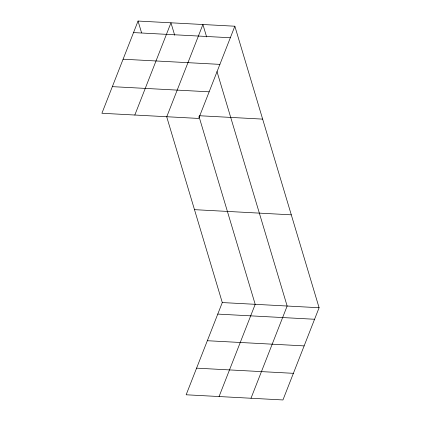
<?xml version="1.0" encoding="UTF-8"?>
<svg xmlns="http://www.w3.org/2000/svg" width="421" height="421" viewBox="0 0 421 421"><rect width="100%" height="100%" fill="white"/><g stroke="black" fill="none" stroke-linecap="round" stroke-linejoin="round"><path stroke-width="0.63" d="M138.051 21.05L101.908 113.27L198.712 118.438L234.85 26.218L138.051 21.05L141.572 32.817M134.82 115.028L170.963 22.808L174.668 35.196M166.763 116.733L202.906 24.513L206.616 36.901M166.6 116.449L222.288 302.562L186.15 394.782L282.949 399.95L319.092 307.73L234.85 26.218M219.062 396.54L255.2 304.32L198.949 116.333M251.005 398.245L287.148 306.025L216.994 71.581M133.531 32.585L230.334 37.748M123.095 59.208L219.899 64.376M112.344 86.647L209.148 91.81M199.412 115.738L262.651 119.117M194.491 209.663L291.29 214.831M222.288 302.562L319.092 307.73M217.768 314.092L314.571 319.26M207.337 340.721L304.136 345.888M196.586 368.154L293.384 373.322"/></g></svg>
